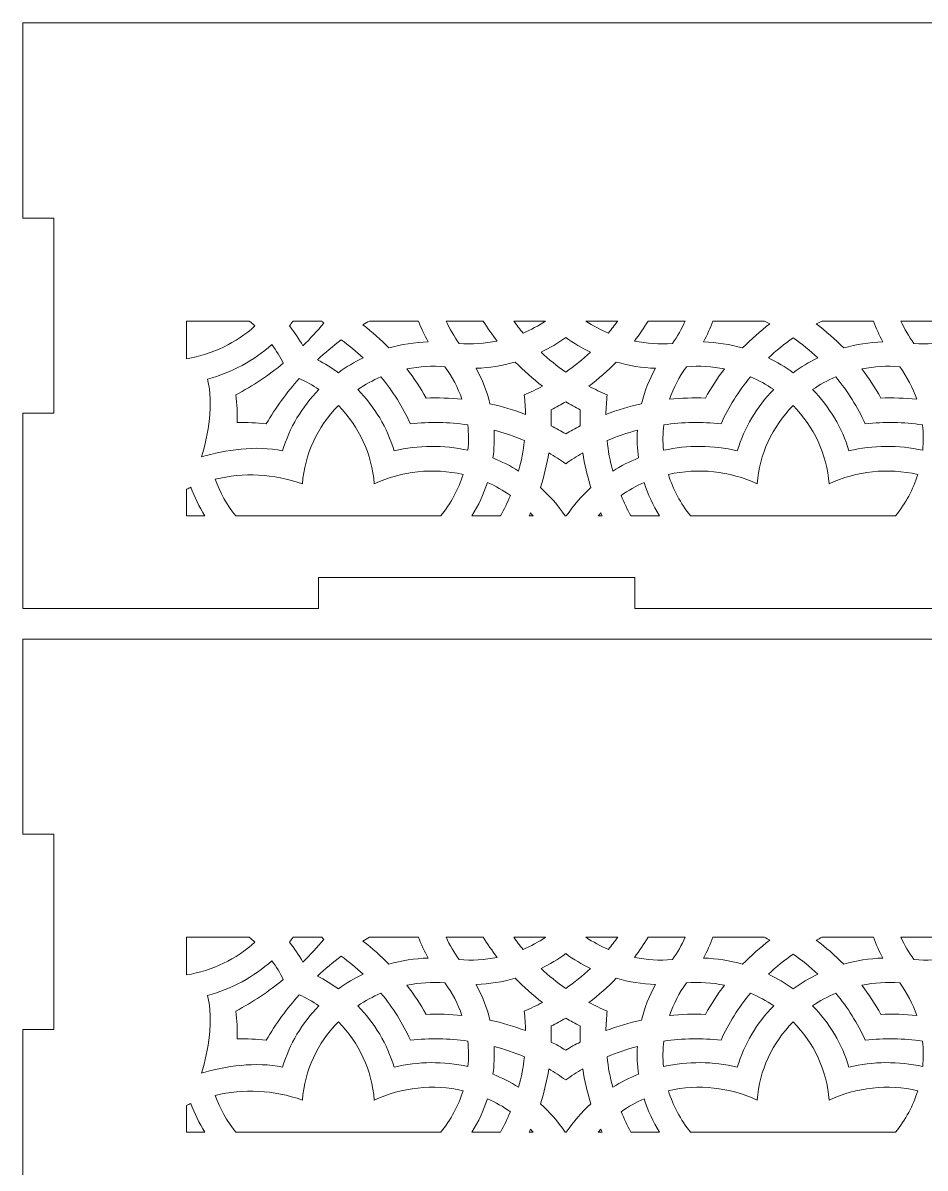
# Model space of a CAD drawing. Header units: millimetres. Extents: x -472 to -162, y -165 to 165.
# Drawn here: x -311.9 to -224, y -6.5 to 105 of the extents above; entities that cross this region are included whole.
import ezdxf

# ---------------------------------------------------------------- set-up
doc = ezdxf.new("R2010")
doc.units = ezdxf.units.MM
doc.header["$MEASUREMENT"] = 0
doc.layers.add('Camada 1', color=7, linetype='Continuous')

msp = doc.modelspace()

# ---------------------------------------------------------------- linework, layer by layer
at = {"layer": 'Camada 1', "color": 250, "lineweight": 20}
for points, knots in [([(-311.8542, 48), (-311.8542, 48), (-283.0542, 48), (-283.0542, 48), (-283.0542, 48), (-283.0542, 48), (-283.0542, 51), (-283.0542, 51), (-283.0542, 51), (-283.0542, 51), (-252.2542, 51), (-252.2542, 51), (-252.2542, 51), (-252.2542, 51), (-252.2542, 48), (-252.2542, 48), (-252.2542, 48), (-252.2542, 48), (-221.4542, 48), (-221.4542, 48), (-221.4542, 48), (-221.4542, 48), (-221.4542, 51), (-221.4542, 51), (-221.4542, 51), (-221.4542, 51), (-216.1685, 51), (-216.1685, 51), (-216.1685, 51), (-216.1685, 51), (-190.6542, 51), (-190.6542, 51), (-190.6542, 51), (-190.6542, 51), (-190.6542, 48), (-190.6542, 48), (-190.6542, 48), (-190.6542, 48), (-164.8542, 48), (-164.8542, 48), (-164.8542, 48), (-164.8542, 48), (-164.8542, 67), (-164.8542, 67), (-164.8542, 67), (-164.8542, 67), (-161.8542, 67), (-161.8542, 67), (-161.8542, 67), (-161.8542, 67), (-161.8542, 86), (-161.8542, 86), (-161.8542, 86), (-161.8542, 86), (-164.8542, 86), (-164.8542, 86), (-164.8542, 86), (-164.8542, 86), (-164.8542, 105), (-164.8542, 105), (-164.8542, 105), (-164.8542, 105), (-311.8542, 105), (-311.8542, 105), (-311.8542, 105), (-311.8542, 105), (-311.8542, 86), (-311.8542, 86), (-311.8542, 86), (-311.8542, 86), (-308.8542, 86), (-308.8542, 86), (-308.8542, 86), (-308.8542, 86), (-308.8542, 67), (-308.8542, 67), (-308.8542, 67), (-308.8542, 67), (-311.8542, 67), (-311.8542, 67), (-311.8542, 67), (-311.8542, 67), (-311.8542, 48), (-311.8542, 48)], [0, 0, 0, 0, 0.04545455, 0.04545455, 0.04545455, 0.04545455, 0.09090909, 0.09090909, 0.09090909, 0.09090909, 0.13636364, 0.13636364, 0.13636364, 0.13636364, 0.18181818, 0.18181818, 0.18181818, 0.18181818, 0.22727273, 0.22727273, 0.22727273, 0.22727273, 0.27272727, 0.27272727, 0.27272727, 0.27272727, 0.31818182, 0.31818182, 0.31818182, 0.31818182, 0.36363636, 0.36363636, 0.36363636, 0.36363636, 0.40909091, 0.40909091, 0.40909091, 0.40909091, 0.45454545, 0.45454545, 0.45454545, 0.45454545, 0.5, 0.5, 0.5, 0.5, 0.54545455, 0.54545455, 0.54545455, 0.54545455, 0.59090909, 0.59090909, 0.59090909, 0.59090909, 0.63636364, 0.63636364, 0.63636364, 0.63636364, 0.68181818, 0.68181818, 0.68181818, 0.68181818, 0.72727273, 0.72727273, 0.72727273, 0.72727273, 0.77272727, 0.77272727, 0.77272727, 0.77272727, 0.81818182, 0.81818182, 0.81818182, 0.81818182, 0.86363636, 0.86363636, 0.86363636, 0.86363636, 0.90909091, 0.90909091, 0.90909091, 0.90909091, 1, 1, 1, 1]), ([(-295.9126, 72.3072), (-293.3885, 72.7233), (-291.0804, 73.8473), (-289.2599, 75.4987), (-289.2599, 75.4987), (-289.4401, 75.6622), (-289.6253, 75.8204), (-289.8148, 75.9734), (-289.8148, 75.9734), (-289.8148, 75.9734), (-295.9126, 75.9734), (-295.9126, 75.9734), (-295.9126, 75.9734), (-295.9126, 75.9734), (-295.9126, 72.3072), (-295.9126, 72.3072)], [0, 0, 0, 0, 0.2, 0.2, 0.2, 0.2, 0.4, 0.4, 0.4, 0.4, 0.6, 0.6, 0.6, 0.6, 1, 1, 1, 1]), ([(-285.537, 75.9734), (-285.6551, 75.8131), (-285.7767, 75.6549), (-285.902, 75.4987), (-285.902, 75.4987), (-285.4082, 74.8831), (-284.97, 74.2347), (-284.589, 73.5592), (-284.589, 73.5592), (-283.8741, 74.258), (-283.198, 74.9936), (-282.5642, 75.7626), (-282.5642, 75.7626), (-282.6194, 75.8332), (-282.6753, 75.9035), (-282.7316, 75.9734), (-282.7316, 75.9734), (-282.7316, 75.9734), (-285.537, 75.9734), (-285.537, 75.9734)], [0, 0, 0, 0, 0.16666667, 0.16666667, 0.16666667, 0.16666667, 0.33333333, 0.33333333, 0.33333333, 0.33333333, 0.5, 0.5, 0.5, 0.5, 0.66666667, 0.66666667, 0.66666667, 0.66666667, 1, 1, 1, 1]), ([(-278.1052, 75.9734), (-278.3183, 75.8485), (-278.5297, 75.721), (-278.7389, 75.5909), (-278.7389, 75.5909), (-277.8441, 74.9035), (-277.0026, 74.1522), (-276.2167, 73.3475), (-276.2167, 73.3475), (-274.9825, 73.6994), (-273.704, 73.9077), (-272.4052, 73.9528), (-272.4052, 73.9528), (-272.763, 74.6037), (-273.0699, 75.2786), (-273.3224, 75.9734), (-273.3224, 75.9734), (-273.3224, 75.9734), (-278.1052, 75.9734), (-278.1052, 75.9734)], [0, 0, 0, 0, 0.16666667, 0.16666667, 0.16666667, 0.16666667, 0.33333333, 0.33333333, 0.33333333, 0.33333333, 0.5, 0.5, 0.5, 0.5, 0.66666667, 0.66666667, 0.66666667, 0.66666667, 1, 1, 1, 1]), ([(-270.6369, 75.9734), (-270.2953, 75.2105), (-269.8745, 74.4815), (-269.3799, 73.798), (-269.3799, 73.798), (-268.131, 73.6994), (-266.8848, 73.7753), (-265.6802, 74.0204), (-265.6802, 74.0204), (-266.1617, 74.6479), (-266.6087, 75.3002), (-267.0203, 75.9734), (-267.0203, 75.9734), (-267.0203, 75.9734), (-270.6369, 75.9734), (-270.6369, 75.9734)], [0, 0, 0, 0, 0.2, 0.2, 0.2, 0.2, 0.4, 0.4, 0.4, 0.4, 0.6, 0.6, 0.6, 0.6, 1, 1, 1, 1]), ([(-264.056, 75.9734), (-263.7691, 75.572), (-263.4668, 75.1797), (-263.1499, 74.7975), (-263.1499, 74.7975), (-262.3864, 75.1162), (-261.6534, 75.5111), (-260.9599, 75.9734), (-260.9599, 75.9734), (-260.9599, 75.9734), (-264.056, 75.9734), (-264.056, 75.9734)], [0, 0, 0, 0, 0.25, 0.25, 0.25, 0.25, 0.5, 0.5, 0.5, 0.5, 1, 1, 1, 1]), ([(-257.0331, 75.9734), (-256.3395, 75.5111), (-255.6065, 75.1162), (-254.8431, 74.7975), (-254.8431, 74.7975), (-254.5262, 75.1797), (-254.2239, 75.572), (-253.9369, 75.9734), (-253.9369, 75.9734), (-253.9369, 75.9734), (-257.0331, 75.9734), (-257.0331, 75.9734)], [0, 0, 0, 0, 0.25, 0.25, 0.25, 0.25, 0.5, 0.5, 0.5, 0.5, 1, 1, 1, 1]), ([(-250.9727, 75.9734), (-251.3843, 75.3002), (-251.8313, 74.6479), (-252.3129, 74.0204), (-252.3129, 74.0204), (-251.1081, 73.7753), (-249.8621, 73.6994), (-248.6131, 73.798), (-248.6131, 73.798), (-248.1185, 74.4815), (-247.6975, 75.2105), (-247.3561, 75.9734), (-247.3561, 75.9734), (-247.3561, 75.9734), (-250.9727, 75.9734), (-250.9727, 75.9734)], [0, 0, 0, 0, 0.2, 0.2, 0.2, 0.2, 0.4, 0.4, 0.4, 0.4, 0.6, 0.6, 0.6, 0.6, 1, 1, 1, 1]), ([(-244.6707, 75.9734), (-244.9233, 75.2786), (-245.23, 74.6037), (-245.5879, 73.9528), (-245.5879, 73.9528), (-244.2891, 73.9077), (-243.0105, 73.6994), (-241.7763, 73.3475), (-241.7763, 73.3475), (-240.9486, 74.195), (-240.0591, 74.9834), (-239.1106, 75.6987), (-239.1106, 75.6987), (-239.2892, 75.7927), (-239.4691, 75.8843), (-239.6504, 75.9734), (-239.6504, 75.9734), (-239.6504, 75.9734), (-244.6707, 75.9734), (-244.6707, 75.9734)], [0, 0, 0, 0, 0.16666667, 0.16666667, 0.16666667, 0.16666667, 0.33333333, 0.33333333, 0.33333333, 0.33333333, 0.5, 0.5, 0.5, 0.5, 0.66666667, 0.66666667, 0.66666667, 0.66666667, 1, 1, 1, 1]), ([(-234.058, 75.9734), (-234.2393, 75.8843), (-234.4192, 75.7927), (-234.5978, 75.6987), (-234.5978, 75.6987), (-233.6493, 74.9834), (-232.7598, 74.195), (-231.9321, 73.3475), (-231.9321, 73.3475), (-230.6979, 73.6994), (-229.4193, 73.9077), (-228.1205, 73.9528), (-228.1205, 73.9528), (-228.4784, 74.6037), (-228.7852, 75.2786), (-229.0377, 75.9734), (-229.0377, 75.9734), (-229.0377, 75.9734), (-234.058, 75.9734), (-234.058, 75.9734)], [0, 0, 0, 0, 0.16666667, 0.16666667, 0.16666667, 0.16666667, 0.33333333, 0.33333333, 0.33333333, 0.33333333, 0.5, 0.5, 0.5, 0.5, 0.66666667, 0.66666667, 0.66666667, 0.66666667, 1, 1, 1, 1]), ([(-226.3523, 75.9734), (-226.0109, 75.2105), (-225.5899, 74.4815), (-225.0953, 73.798), (-225.0953, 73.798), (-223.8464, 73.6994), (-222.6003, 73.7753), (-221.3955, 74.0204), (-221.3955, 74.0204), (-221.8771, 74.6479), (-222.3241, 75.3002), (-222.7357, 75.9734), (-222.7357, 75.9734), (-222.7357, 75.9734), (-226.3523, 75.9734), (-226.3523, 75.9734)], [0, 0, 0, 0, 0.2, 0.2, 0.2, 0.2, 0.4, 0.4, 0.4, 0.4, 0.6, 0.6, 0.6, 0.6, 1, 1, 1, 1]), ([(-293.8698, 70.3034), (-291.5073, 70.9511), (-289.3718, 72.1196), (-287.6163, 73.688), (-287.6163, 73.688), (-287.1839, 73.1065), (-286.8094, 72.4941), (-286.4947, 71.8581), (-286.4947, 71.8581), (-287.9206, 70.6968), (-289.4684, 69.6663), (-291.1187, 68.7857), (-291.1187, 68.7857), (-291.0102, 67.8868), (-290.9653, 66.9859), (-290.9832, 66.0881), (-290.9832, 66.0881), (-290.044, 66.1051), (-289.1015, 66.0624), (-288.1612, 65.9586), (-288.1612, 65.9586), (-287.2401, 67.5361), (-286.1621, 69.0157), (-284.9472, 70.3788), (-284.9472, 70.3788), (-284.2819, 70.078), (-283.6413, 69.72), (-283.0329, 69.3066), (-283.0329, 69.3066), (-284.6736, 67.6285), (-285.896, 65.587), (-286.5735, 63.3287), (-286.5735, 63.3287), (-289.1614, 63.8917), (-292.1303, 63.4203), (-294.47, 62.7491), (-294.47, 62.7491), (-293.768, 64.9859), (-293.2808, 67.8296), (-293.8698, 70.3034)], [0, 0, 0, 0, 0.09090909, 0.09090909, 0.09090909, 0.09090909, 0.18181818, 0.18181818, 0.18181818, 0.18181818, 0.27272727, 0.27272727, 0.27272727, 0.27272727, 0.36363636, 0.36363636, 0.36363636, 0.36363636, 0.45454545, 0.45454545, 0.45454545, 0.45454545, 0.54545455, 0.54545455, 0.54545455, 0.54545455, 0.63636364, 0.63636364, 0.63636364, 0.63636364, 0.72727273, 0.72727273, 0.72727273, 0.72727273, 0.81818182, 0.81818182, 0.81818182, 0.81818182, 1, 1, 1, 1]), ([(-283.1678, 72.2005), (-282.4367, 72.8839), (-281.6672, 73.5302), (-280.8627, 74.1361), (-280.8627, 74.1361), (-280.1158, 73.6018), (-279.4043, 73.0169), (-278.7352, 72.3872), (-278.7352, 72.3872), (-279.5776, 71.9816), (-280.3819, 71.5002), (-281.1388, 70.9454), (-281.1388, 70.9454), (-281.7828, 71.4174), (-282.4611, 71.8363), (-283.1678, 72.2005)], [0, 0, 0, 0, 0.2, 0.2, 0.2, 0.2, 0.4, 0.4, 0.4, 0.4, 0.6, 0.6, 0.6, 0.6, 1, 1, 1, 1]), ([(-258.9965, 74.3808), (-258.2396, 73.8261), (-257.4354, 73.3446), (-256.5928, 72.939), (-256.5928, 72.939), (-257.3442, 72.2352), (-258.148, 71.5846), (-258.9965, 70.9934), (-258.9965, 70.9934), (-259.8448, 71.5846), (-260.649, 72.2352), (-261.4002, 72.939), (-261.4002, 72.939), (-260.5577, 73.3446), (-259.7536, 73.8261), (-258.9965, 74.3808)], [0, 0, 0, 0, 0.2, 0.2, 0.2, 0.2, 0.4, 0.4, 0.4, 0.4, 0.6, 0.6, 0.6, 0.6, 1, 1, 1, 1]), ([(-236.8542, 74.3301), (-236.0058, 73.7445), (-235.2018, 73.094), (-234.4505, 72.3872), (-234.4505, 72.3872), (-235.2929, 71.9816), (-236.0973, 71.5002), (-236.8542, 70.9454), (-236.8542, 70.9454), (-237.6111, 71.5002), (-238.4155, 71.9816), (-239.2579, 72.3872), (-239.2579, 72.3872), (-238.5066, 73.094), (-237.7026, 73.7445), (-236.8542, 74.3301)], [0, 0, 0, 0, 0.2, 0.2, 0.2, 0.2, 0.4, 0.4, 0.4, 0.4, 0.6, 0.6, 0.6, 0.6, 1, 1, 1, 1]), ([(-270.7526, 71.5283), (-270.0455, 70.5512), (-269.4888, 69.484), (-269.1, 68.3521), (-269.1, 68.3521), (-270.2577, 68.4731), (-271.43, 68.5127), (-272.5995, 68.4705), (-272.5995, 68.4705), (-273.1444, 69.4586), (-273.7629, 70.4049), (-274.4552, 71.3059), (-274.4552, 71.3059), (-273.2474, 71.5482), (-272.0015, 71.6268), (-270.7526, 71.5283)], [0, 0, 0, 0, 0.2, 0.2, 0.2, 0.2, 0.4, 0.4, 0.4, 0.4, 0.6, 0.6, 0.6, 0.6, 1, 1, 1, 1]), ([(-263.9158, 71.9803), (-263.0911, 71.1313), (-262.1985, 70.3429), (-261.2514, 69.6263), (-261.2514, 69.6263), (-261.8332, 69.3179), (-262.4312, 69.0391), (-263.041, 68.7857), (-263.041, 68.7857), (-262.9673, 68.1523), (-262.9201, 67.5186), (-262.9083, 66.8851), (-262.9083, 66.8851), (-264.0365, 67.3131), (-265.1941, 67.6567), (-266.3724, 67.9128), (-266.3724, 67.9128), (-266.6727, 69.118), (-267.1295, 70.2809), (-267.7301, 71.3735), (-267.7301, 71.3735), (-266.4313, 71.4185), (-265.147, 71.6268), (-263.9158, 71.9803)], [0, 0, 0, 0, 0.14285714, 0.14285714, 0.14285714, 0.14285714, 0.28571429, 0.28571429, 0.28571429, 0.28571429, 0.42857143, 0.42857143, 0.42857143, 0.42857143, 0.57142857, 0.57142857, 0.57142857, 0.57142857, 0.71428571, 0.71428571, 0.71428571, 0.71428571, 1, 1, 1, 1]), ([(-254.0773, 71.9803), (-252.846, 71.6268), (-251.5618, 71.4185), (-250.2628, 71.3735), (-250.2628, 71.3735), (-250.8637, 70.2809), (-251.3202, 69.118), (-251.6206, 67.9128), (-251.6206, 67.9128), (-252.7987, 67.6567), (-253.9566, 67.3131), (-255.0848, 66.8851), (-255.0848, 66.8851), (-255.0728, 67.5186), (-255.0259, 68.1523), (-254.9522, 68.7857), (-254.9522, 68.7857), (-255.5618, 69.0391), (-256.1598, 69.3179), (-256.7417, 69.6263), (-256.7417, 69.6263), (-255.7946, 70.3429), (-254.902, 71.1313), (-254.0773, 71.9803)], [0, 0, 0, 0, 0.14285714, 0.14285714, 0.14285714, 0.14285714, 0.28571429, 0.28571429, 0.28571429, 0.28571429, 0.42857143, 0.42857143, 0.42857143, 0.42857143, 0.57142857, 0.57142857, 0.57142857, 0.57142857, 0.71428571, 0.71428571, 0.71428571, 0.71428571, 1, 1, 1, 1]), ([(-247.2406, 71.5283), (-245.9915, 71.6268), (-244.7455, 71.5482), (-243.5378, 71.3059), (-243.5378, 71.3059), (-244.2301, 70.4049), (-244.8487, 69.4586), (-245.3936, 68.4705), (-245.3936, 68.4705), (-246.563, 68.5127), (-247.7354, 68.4731), (-248.893, 68.3521), (-248.893, 68.3521), (-248.5042, 69.484), (-247.9474, 70.5512), (-247.2406, 71.5283)], [0, 0, 0, 0, 0.2, 0.2, 0.2, 0.2, 0.4, 0.4, 0.4, 0.4, 0.6, 0.6, 0.6, 0.6, 1, 1, 1, 1]), ([(-230.1706, 71.3059), (-228.9629, 71.5482), (-227.7169, 71.6268), (-226.4678, 71.5283), (-226.4678, 71.5283), (-225.761, 70.5512), (-225.2042, 69.484), (-224.8155, 68.3521), (-224.8155, 68.3521), (-225.973, 68.4731), (-227.1454, 68.5127), (-228.3148, 68.4705), (-228.3148, 68.4705), (-228.8597, 69.4586), (-229.4783, 70.4049), (-230.1706, 71.3059)], [0, 0, 0, 0, 0.2, 0.2, 0.2, 0.2, 0.4, 0.4, 0.4, 0.4, 0.6, 0.6, 0.6, 0.6, 1, 1, 1, 1]), ([(-268.5405, 65.8656), (-268.4461, 65.0322), (-268.4403, 64.2044), (-268.5196, 63.3878), (-268.5196, 63.3878), (-270.8852, 63.9115), (-273.3477, 63.8917), (-275.7043, 63.3287), (-275.7043, 63.3287), (-276.3816, 65.587), (-277.604, 67.6285), (-279.2449, 69.3066), (-279.2449, 69.3066), (-278.532, 69.791), (-277.775, 70.1993), (-276.9855, 70.5288), (-276.9855, 70.5288), (-275.8221, 69.1321), (-274.8588, 67.5946), (-274.1165, 65.9586), (-274.1165, 65.9586), (-272.2518, 66.1642), (-270.3784, 66.1304), (-268.5405, 65.8656)], [0, 0, 0, 0, 0.14285714, 0.14285714, 0.14285714, 0.14285714, 0.28571429, 0.28571429, 0.28571429, 0.28571429, 0.42857143, 0.42857143, 0.42857143, 0.42857143, 0.57142857, 0.57142857, 0.57142857, 0.57142857, 0.71428571, 0.71428571, 0.71428571, 0.71428571, 1, 1, 1, 1]), ([(-249.4526, 65.8656), (-247.6147, 66.1304), (-245.7412, 66.1642), (-243.8765, 65.9586), (-243.8765, 65.9586), (-243.1343, 67.5946), (-242.171, 69.1321), (-241.0075, 70.5288), (-241.0075, 70.5288), (-240.2181, 70.1993), (-239.4611, 69.791), (-238.7482, 69.3066), (-238.7482, 69.3066), (-240.3889, 67.6285), (-241.6114, 65.587), (-242.2888, 63.3287), (-242.2888, 63.3287), (-244.6453, 63.8917), (-247.1079, 63.9115), (-249.4734, 63.3878), (-249.4734, 63.3878), (-249.5528, 64.2044), (-249.5469, 65.0322), (-249.4526, 65.8656)], [0, 0, 0, 0, 0.14285714, 0.14285714, 0.14285714, 0.14285714, 0.28571429, 0.28571429, 0.28571429, 0.28571429, 0.42857143, 0.42857143, 0.42857143, 0.42857143, 0.57142857, 0.57142857, 0.57142857, 0.57142857, 0.71428571, 0.71428571, 0.71428571, 0.71428571, 1, 1, 1, 1]), ([(-229.8319, 65.9586), (-227.9672, 66.1642), (-226.0937, 66.1304), (-224.2558, 65.8656), (-224.2558, 65.8656), (-224.1615, 65.0322), (-224.1557, 64.2044), (-224.235, 63.3878), (-224.235, 63.3878), (-226.6005, 63.9115), (-229.0631, 63.8917), (-231.4196, 63.3287), (-231.4196, 63.3287), (-232.097, 65.587), (-233.3195, 67.6285), (-234.9602, 69.3066), (-234.9602, 69.3066), (-234.2473, 69.791), (-233.4903, 70.1993), (-232.7009, 70.5288), (-232.7009, 70.5288), (-231.5374, 69.1321), (-230.5741, 67.5946), (-229.8319, 65.9586)], [0, 0, 0, 0, 0.14285714, 0.14285714, 0.14285714, 0.14285714, 0.28571429, 0.28571429, 0.28571429, 0.28571429, 0.42857143, 0.42857143, 0.42857143, 0.42857143, 0.57142857, 0.57142857, 0.57142857, 0.57142857, 0.71428571, 0.71428571, 0.71428571, 0.71428571, 1, 1, 1, 1]), ([(-258.9965, 68.1127), (-258.5342, 67.8396), (-258.06, 67.5807), (-257.5767, 67.3356), (-257.5767, 67.3356), (-257.5974, 66.8147), (-257.6002, 66.2937), (-257.5841, 65.7728), (-257.5841, 65.7728), (-258.0658, 65.5249), (-258.537, 65.2631), (-258.9965, 64.9844), (-258.9965, 64.9844), (-259.456, 65.2631), (-259.9273, 65.5249), (-260.409, 65.7728), (-260.409, 65.7728), (-260.3927, 66.2937), (-260.3957, 66.8147), (-260.4163, 67.3356), (-260.4163, 67.3356), (-259.9333, 67.5807), (-259.4589, 67.8396), (-258.9965, 68.1127)], [0, 0, 0, 0, 0.14285714, 0.14285714, 0.14285714, 0.14285714, 0.28571429, 0.28571429, 0.28571429, 0.28571429, 0.42857143, 0.42857143, 0.42857143, 0.42857143, 0.57142857, 0.57142857, 0.57142857, 0.57142857, 0.71428571, 0.71428571, 0.71428571, 0.71428571, 1, 1, 1, 1]), ([(-271.1608, 57), (-270.1821, 58.2064), (-269.4485, 59.5754), (-268.9969, 61.0337), (-268.9969, 61.0337), (-271.9043, 61.6982), (-274.959, 61.3745), (-277.6423, 60.1185), (-277.6423, 60.1185), (-277.8485, 63.0189), (-279.1151, 65.6969), (-281.1388, 67.7355), (-281.1388, 67.7355), (-283.1623, 65.6969), (-284.4292, 63.0189), (-284.6353, 60.1185), (-284.6353, 60.1185), (-287.4378, 61.1216), (-290.3919, 61.232), (-293.1279, 60.5738), (-293.1279, 60.5738), (-292.6712, 59.2874), (-291.9921, 58.0788), (-291.1169, 57), (-291.1169, 57), (-291.1169, 57), (-271.1608, 57), (-271.1608, 57)], [0, 0, 0, 0, 0.125, 0.125, 0.125, 0.125, 0.25, 0.25, 0.25, 0.25, 0.375, 0.375, 0.375, 0.375, 0.5, 0.5, 0.5, 0.5, 0.625, 0.625, 0.625, 0.625, 0.75, 0.75, 0.75, 0.75, 1, 1, 1, 1]), ([(-226.8763, 57), (-225.8975, 58.2064), (-225.1639, 59.5754), (-224.7123, 61.0337), (-224.7123, 61.0337), (-227.6197, 61.6982), (-230.6743, 61.3745), (-233.3577, 60.1185), (-233.3577, 60.1185), (-233.5639, 63.0189), (-234.8307, 65.6969), (-236.8542, 67.7355), (-236.8542, 67.7355), (-238.8777, 65.6969), (-240.1445, 63.0189), (-240.3507, 60.1185), (-240.3507, 60.1185), (-243.0342, 61.3745), (-246.0887, 61.6982), (-248.9961, 61.0337), (-248.9961, 61.0337), (-248.5445, 59.5754), (-247.8109, 58.2064), (-246.8321, 57), (-246.8321, 57), (-246.8321, 57), (-226.8763, 57), (-226.8763, 57)], [0, 0, 0, 0, 0.125, 0.125, 0.125, 0.125, 0.25, 0.25, 0.25, 0.25, 0.375, 0.375, 0.375, 0.375, 0.5, 0.5, 0.5, 0.5, 0.625, 0.625, 0.625, 0.625, 0.75, 0.75, 0.75, 0.75, 1, 1, 1, 1]), ([(-263.0203, 64.331), (-263.1291, 63.3343), (-263.3178, 62.3431), (-263.5798, 61.3688), (-263.5798, 61.3688), (-264.3692, 61.8643), (-265.206, 62.2897), (-266.0867, 62.6387), (-266.0867, 62.6387), (-265.9629, 63.5285), (-265.9275, 64.4352), (-265.9806, 65.3447), (-265.9806, 65.3447), (-264.9702, 65.0801), (-263.9834, 64.7393), (-263.0203, 64.331)], [0, 0, 0, 0, 0.2, 0.2, 0.2, 0.2, 0.4, 0.4, 0.4, 0.4, 0.6, 0.6, 0.6, 0.6, 1, 1, 1, 1]), ([(-254.9727, 64.331), (-254.0095, 64.7393), (-253.0229, 65.0801), (-252.0124, 65.3447), (-252.0124, 65.3447), (-252.0656, 64.4352), (-252.0301, 63.5285), (-251.9064, 62.6387), (-251.9064, 62.6387), (-252.7871, 62.2897), (-253.6238, 61.8643), (-254.413, 61.3688), (-254.413, 61.3688), (-254.6752, 62.3431), (-254.8638, 63.3343), (-254.9727, 64.331)], [0, 0, 0, 0, 0.2, 0.2, 0.2, 0.2, 0.4, 0.4, 0.4, 0.4, 0.6, 0.6, 0.6, 0.6, 1, 1, 1, 1]), ([(-258.9378, 57), (-258.2576, 58.0183), (-257.4503, 58.9454), (-256.5399, 59.7609), (-256.5399, 59.7609), (-256.8991, 60.8732), (-257.1673, 62.0053), (-257.3411, 63.1484), (-257.3411, 63.1484), (-257.9096, 62.819), (-258.4635, 62.4642), (-258.9965, 62.084), (-258.9965, 62.084), (-259.5296, 62.4642), (-260.0834, 62.819), (-260.6519, 63.1484), (-260.6519, 63.1484), (-260.8257, 62.0053), (-261.0938, 60.8732), (-261.4518, 59.7637), (-261.4518, 59.7637), (-260.5428, 58.9455), (-259.7352, 58.0183), (-259.0553, 57), (-259.0553, 57), (-259.0553, 57), (-258.9378, 57), (-258.9378, 57)], [0, 0, 0, 0, 0.125, 0.125, 0.125, 0.125, 0.25, 0.25, 0.25, 0.25, 0.375, 0.375, 0.375, 0.375, 0.5, 0.5, 0.5, 0.5, 0.625, 0.625, 0.625, 0.625, 0.75, 0.75, 0.75, 0.75, 1, 1, 1, 1]), ([(-265.3405, 57), (-264.9864, 57.6457), (-264.6689, 58.3098), (-264.39, 58.9895), (-264.39, 58.9895), (-265.0852, 59.4823), (-265.8334, 59.9046), (-266.6258, 60.2509), (-266.6258, 60.2509), (-266.9881, 59.1157), (-267.4944, 58.0234), (-268.1342, 57), (-268.1342, 57), (-268.1342, 57), (-265.3405, 57), (-265.3405, 57)], [0, 0, 0, 0, 0.2, 0.2, 0.2, 0.2, 0.4, 0.4, 0.4, 0.4, 0.6, 0.6, 0.6, 0.6, 1, 1, 1, 1]), ([(-249.8588, 57), (-250.4986, 58.0234), (-251.005, 59.1157), (-251.3674, 60.2509), (-251.3674, 60.2509), (-252.1597, 59.9046), (-252.9078, 59.4823), (-253.6031, 58.9895), (-253.6031, 58.9895), (-253.3242, 58.3098), (-253.0066, 57.6457), (-252.6525, 57), (-252.6525, 57), (-252.6525, 57), (-249.8588, 57), (-249.8588, 57)], [0, 0, 0, 0, 0.2, 0.2, 0.2, 0.2, 0.4, 0.4, 0.4, 0.4, 0.6, 0.6, 0.6, 0.6, 1, 1, 1, 1]), ([(-294.1434, 57), (-294.6958, 57.8836), (-295.1488, 58.8187), (-295.4955, 59.7883), (-295.4955, 59.7883), (-295.6355, 59.7283), (-295.7746, 59.6661), (-295.9126, 59.6018), (-295.9126, 59.6018), (-295.9126, 59.6018), (-295.9126, 57), (-295.9126, 57), (-295.9126, 57), (-295.9126, 57), (-294.1434, 57), (-294.1434, 57)], [0, 0, 0, 0, 0.2, 0.2, 0.2, 0.2, 0.4, 0.4, 0.4, 0.4, 0.6, 0.6, 0.6, 0.6, 1, 1, 1, 1]), ([(-262.1601, 57), (-262.245, 57.0956), (-262.3314, 57.19), (-262.4193, 57.283), (-262.4193, 57.283), (-262.4627, 57.1883), (-262.5067, 57.094), (-262.5516, 57), (-262.5516, 57), (-262.5516, 57), (-262.1601, 57), (-262.1601, 57)], [0, 0, 0, 0, 0.25, 0.25, 0.25, 0.25, 0.5, 0.5, 0.5, 0.5, 1, 1, 1, 1]), ([(-255.4414, 57), (-255.4863, 57.094), (-255.5303, 57.1883), (-255.5737, 57.283), (-255.5737, 57.283), (-255.6616, 57.19), (-255.748, 57.0956), (-255.8329, 57), (-255.8329, 57), (-255.8329, 57), (-255.4414, 57), (-255.4414, 57)], [0, 0, 0, 0, 0.25, 0.25, 0.25, 0.25, 0.5, 0.5, 0.5, 0.5, 1, 1, 1, 1]), ([(-311.8542, -12), (-311.8542, -12), (-283.0542, -12), (-283.0542, -12), (-283.0542, -12), (-283.0542, -12), (-283.0542, -9), (-283.0542, -9), (-283.0542, -9), (-283.0542, -9), (-252.2542, -9), (-252.2542, -9), (-252.2542, -9), (-252.2542, -9), (-252.2542, -12), (-252.2542, -12), (-252.2542, -12), (-252.2542, -12), (-221.4542, -12), (-221.4542, -12), (-221.4542, -12), (-221.4542, -12), (-221.4542, -9), (-221.4542, -9), (-221.4542, -9), (-221.4542, -9), (-216.1685, -9), (-216.1685, -9), (-216.1685, -9), (-216.1685, -9), (-190.6542, -9), (-190.6542, -9), (-190.6542, -9), (-190.6542, -9), (-190.6542, -12), (-190.6542, -12), (-190.6542, -12), (-190.6542, -12), (-164.8542, -12), (-164.8542, -12), (-164.8542, -12), (-164.8542, -12), (-164.8542, 7), (-164.8542, 7), (-164.8542, 7), (-164.8542, 7), (-161.8542, 7), (-161.8542, 7), (-161.8542, 7), (-161.8542, 7), (-161.8542, 26), (-161.8542, 26), (-161.8542, 26), (-161.8542, 26), (-164.8542, 26), (-164.8542, 26), (-164.8542, 26), (-164.8542, 26), (-164.8542, 45), (-164.8542, 45), (-164.8542, 45), (-164.8542, 45), (-311.8542, 45), (-311.8542, 45), (-311.8542, 45), (-311.8542, 45), (-311.8542, 26), (-311.8542, 26), (-311.8542, 26), (-311.8542, 26), (-308.8542, 26), (-308.8542, 26), (-308.8542, 26), (-308.8542, 26), (-308.8542, 7), (-308.8542, 7), (-308.8542, 7), (-308.8542, 7), (-311.8542, 7), (-311.8542, 7), (-311.8542, 7), (-311.8542, 7), (-311.8542, -12), (-311.8542, -12)], [0, 0, 0, 0, 0.04545455, 0.04545455, 0.04545455, 0.04545455, 0.09090909, 0.09090909, 0.09090909, 0.09090909, 0.13636364, 0.13636364, 0.13636364, 0.13636364, 0.18181818, 0.18181818, 0.18181818, 0.18181818, 0.22727273, 0.22727273, 0.22727273, 0.22727273, 0.27272727, 0.27272727, 0.27272727, 0.27272727, 0.31818182, 0.31818182, 0.31818182, 0.31818182, 0.36363636, 0.36363636, 0.36363636, 0.36363636, 0.40909091, 0.40909091, 0.40909091, 0.40909091, 0.45454545, 0.45454545, 0.45454545, 0.45454545, 0.5, 0.5, 0.5, 0.5, 0.54545455, 0.54545455, 0.54545455, 0.54545455, 0.59090909, 0.59090909, 0.59090909, 0.59090909, 0.63636364, 0.63636364, 0.63636364, 0.63636364, 0.68181818, 0.68181818, 0.68181818, 0.68181818, 0.72727273, 0.72727273, 0.72727273, 0.72727273, 0.77272727, 0.77272727, 0.77272727, 0.77272727, 0.81818182, 0.81818182, 0.81818182, 0.81818182, 0.86363636, 0.86363636, 0.86363636, 0.86363636, 0.90909091, 0.90909091, 0.90909091, 0.90909091, 1, 1, 1, 1]), ([(-295.9126, 12.3072), (-293.3885, 12.7233), (-291.0804, 13.8473), (-289.2599, 15.4987), (-289.2599, 15.4987), (-289.4401, 15.6622), (-289.6253, 15.8204), (-289.8148, 15.9734), (-289.8148, 15.9734), (-289.8148, 15.9734), (-295.9126, 15.9734), (-295.9126, 15.9734), (-295.9126, 15.9734), (-295.9126, 15.9734), (-295.9126, 12.3072), (-295.9126, 12.3072)], [0, 0, 0, 0, 0.2, 0.2, 0.2, 0.2, 0.4, 0.4, 0.4, 0.4, 0.6, 0.6, 0.6, 0.6, 1, 1, 1, 1]), ([(-285.537, 15.9734), (-285.6551, 15.8131), (-285.7767, 15.6549), (-285.902, 15.4987), (-285.902, 15.4987), (-285.4082, 14.8831), (-284.97, 14.2347), (-284.589, 13.5592), (-284.589, 13.5592), (-283.8741, 14.258), (-283.198, 14.9936), (-282.5642, 15.7626), (-282.5642, 15.7626), (-282.6194, 15.8332), (-282.6753, 15.9035), (-282.7316, 15.9734), (-282.7316, 15.9734), (-282.7316, 15.9734), (-285.537, 15.9734), (-285.537, 15.9734)], [0, 0, 0, 0, 0.16666667, 0.16666667, 0.16666667, 0.16666667, 0.33333333, 0.33333333, 0.33333333, 0.33333333, 0.5, 0.5, 0.5, 0.5, 0.66666667, 0.66666667, 0.66666667, 0.66666667, 1, 1, 1, 1]), ([(-278.1052, 15.9734), (-278.3183, 15.8485), (-278.5297, 15.721), (-278.7389, 15.5909), (-278.7389, 15.5909), (-277.8441, 14.9035), (-277.0026, 14.1522), (-276.2167, 13.3475), (-276.2167, 13.3475), (-274.9825, 13.6994), (-273.704, 13.9077), (-272.4052, 13.9528), (-272.4052, 13.9528), (-272.763, 14.6037), (-273.0699, 15.2786), (-273.3224, 15.9734), (-273.3224, 15.9734), (-273.3224, 15.9734), (-278.1052, 15.9734), (-278.1052, 15.9734)], [0, 0, 0, 0, 0.16666667, 0.16666667, 0.16666667, 0.16666667, 0.33333333, 0.33333333, 0.33333333, 0.33333333, 0.5, 0.5, 0.5, 0.5, 0.66666667, 0.66666667, 0.66666667, 0.66666667, 1, 1, 1, 1]), ([(-270.6369, 15.9734), (-270.2953, 15.2105), (-269.8745, 14.4815), (-269.3799, 13.798), (-269.3799, 13.798), (-268.131, 13.6994), (-266.8848, 13.7753), (-265.6802, 14.0204), (-265.6802, 14.0204), (-266.1617, 14.6479), (-266.6087, 15.3002), (-267.0203, 15.9734), (-267.0203, 15.9734), (-267.0203, 15.9734), (-270.6369, 15.9734), (-270.6369, 15.9734)], [0, 0, 0, 0, 0.2, 0.2, 0.2, 0.2, 0.4, 0.4, 0.4, 0.4, 0.6, 0.6, 0.6, 0.6, 1, 1, 1, 1]), ([(-264.056, 15.9734), (-263.7691, 15.572), (-263.4668, 15.1797), (-263.1499, 14.7975), (-263.1499, 14.7975), (-262.3864, 15.1162), (-261.6534, 15.5111), (-260.9599, 15.9734), (-260.9599, 15.9734), (-260.9599, 15.9734), (-264.056, 15.9734), (-264.056, 15.9734)], [0, 0, 0, 0, 0.25, 0.25, 0.25, 0.25, 0.5, 0.5, 0.5, 0.5, 1, 1, 1, 1]), ([(-257.0331, 15.9734), (-256.3395, 15.5111), (-255.6065, 15.1162), (-254.8431, 14.7975), (-254.8431, 14.7975), (-254.5262, 15.1797), (-254.2239, 15.572), (-253.9369, 15.9734), (-253.9369, 15.9734), (-253.9369, 15.9734), (-257.0331, 15.9734), (-257.0331, 15.9734)], [0, 0, 0, 0, 0.25, 0.25, 0.25, 0.25, 0.5, 0.5, 0.5, 0.5, 1, 1, 1, 1]), ([(-250.9727, 15.9734), (-251.3843, 15.3002), (-251.8313, 14.6479), (-252.3129, 14.0204), (-252.3129, 14.0204), (-251.1081, 13.7753), (-249.8621, 13.6994), (-248.6131, 13.798), (-248.6131, 13.798), (-248.1185, 14.4815), (-247.6975, 15.2105), (-247.3561, 15.9734), (-247.3561, 15.9734), (-247.3561, 15.9734), (-250.9727, 15.9734), (-250.9727, 15.9734)], [0, 0, 0, 0, 0.2, 0.2, 0.2, 0.2, 0.4, 0.4, 0.4, 0.4, 0.6, 0.6, 0.6, 0.6, 1, 1, 1, 1]), ([(-244.6707, 15.9734), (-244.9233, 15.2786), (-245.23, 14.6037), (-245.5879, 13.9528), (-245.5879, 13.9528), (-244.2891, 13.9077), (-243.0105, 13.6994), (-241.7763, 13.3475), (-241.7763, 13.3475), (-240.9486, 14.195), (-240.0591, 14.9834), (-239.1106, 15.6987), (-239.1106, 15.6987), (-239.2892, 15.7927), (-239.4691, 15.8843), (-239.6504, 15.9734), (-239.6504, 15.9734), (-239.6504, 15.9734), (-244.6707, 15.9734), (-244.6707, 15.9734)], [0, 0, 0, 0, 0.16666667, 0.16666667, 0.16666667, 0.16666667, 0.33333333, 0.33333333, 0.33333333, 0.33333333, 0.5, 0.5, 0.5, 0.5, 0.66666667, 0.66666667, 0.66666667, 0.66666667, 1, 1, 1, 1]), ([(-234.058, 15.9734), (-234.2393, 15.8843), (-234.4192, 15.7927), (-234.5978, 15.6987), (-234.5978, 15.6987), (-233.6493, 14.9834), (-232.7598, 14.195), (-231.9321, 13.3475), (-231.9321, 13.3475), (-230.6979, 13.6994), (-229.4193, 13.9077), (-228.1205, 13.9528), (-228.1205, 13.9528), (-228.4784, 14.6037), (-228.7852, 15.2786), (-229.0377, 15.9734), (-229.0377, 15.9734), (-229.0377, 15.9734), (-234.058, 15.9734), (-234.058, 15.9734)], [0, 0, 0, 0, 0.16666667, 0.16666667, 0.16666667, 0.16666667, 0.33333333, 0.33333333, 0.33333333, 0.33333333, 0.5, 0.5, 0.5, 0.5, 0.66666667, 0.66666667, 0.66666667, 0.66666667, 1, 1, 1, 1]), ([(-226.3523, 15.9734), (-226.0109, 15.2105), (-225.5899, 14.4815), (-225.0953, 13.798), (-225.0953, 13.798), (-223.8464, 13.6994), (-222.6003, 13.7753), (-221.3955, 14.0204), (-221.3955, 14.0204), (-221.8771, 14.6479), (-222.3241, 15.3002), (-222.7357, 15.9734), (-222.7357, 15.9734), (-222.7357, 15.9734), (-226.3523, 15.9734), (-226.3523, 15.9734)], [0, 0, 0, 0, 0.2, 0.2, 0.2, 0.2, 0.4, 0.4, 0.4, 0.4, 0.6, 0.6, 0.6, 0.6, 1, 1, 1, 1]), ([(-293.8698, 10.3034), (-291.5073, 10.9511), (-289.3718, 12.1196), (-287.6163, 13.688), (-287.6163, 13.688), (-287.1839, 13.1065), (-286.8094, 12.4941), (-286.4947, 11.8581), (-286.4947, 11.8581), (-287.9206, 10.6968), (-289.4684, 9.6663), (-291.1187, 8.7857), (-291.1187, 8.7857), (-291.0102, 7.8868), (-290.9653, 6.9859), (-290.9832, 6.0881), (-290.9832, 6.0881), (-290.044, 6.1051), (-289.1015, 6.0624), (-288.1612, 5.9586), (-288.1612, 5.9586), (-287.2401, 7.5361), (-286.1621, 9.0157), (-284.9472, 10.3788), (-284.9472, 10.3788), (-284.2819, 10.078), (-283.6413, 9.72), (-283.0329, 9.3066), (-283.0329, 9.3066), (-284.6736, 7.6285), (-285.896, 5.587), (-286.5735, 3.3287), (-286.5735, 3.3287), (-289.1614, 3.8917), (-292.1303, 3.4203), (-294.47, 2.7491), (-294.47, 2.7491), (-293.768, 4.9859), (-293.2808, 7.8296), (-293.8698, 10.3034)], [0, 0, 0, 0, 0.09090909, 0.09090909, 0.09090909, 0.09090909, 0.18181818, 0.18181818, 0.18181818, 0.18181818, 0.27272727, 0.27272727, 0.27272727, 0.27272727, 0.36363636, 0.36363636, 0.36363636, 0.36363636, 0.45454545, 0.45454545, 0.45454545, 0.45454545, 0.54545455, 0.54545455, 0.54545455, 0.54545455, 0.63636364, 0.63636364, 0.63636364, 0.63636364, 0.72727273, 0.72727273, 0.72727273, 0.72727273, 0.81818182, 0.81818182, 0.81818182, 0.81818182, 1, 1, 1, 1]), ([(-283.1678, 12.2005), (-282.4367, 12.8839), (-281.6672, 13.5302), (-280.8627, 14.1361), (-280.8627, 14.1361), (-280.1158, 13.6018), (-279.4043, 13.0169), (-278.7352, 12.3872), (-278.7352, 12.3872), (-279.5776, 11.9816), (-280.3819, 11.5002), (-281.1388, 10.9454), (-281.1388, 10.9454), (-281.7828, 11.4174), (-282.4611, 11.8363), (-283.1678, 12.2005)], [0, 0, 0, 0, 0.2, 0.2, 0.2, 0.2, 0.4, 0.4, 0.4, 0.4, 0.6, 0.6, 0.6, 0.6, 1, 1, 1, 1]), ([(-258.9965, 14.3808), (-258.2396, 13.8261), (-257.4354, 13.3446), (-256.5928, 12.939), (-256.5928, 12.939), (-257.3442, 12.2352), (-258.148, 11.5846), (-258.9965, 10.9934), (-258.9965, 10.9934), (-259.8448, 11.5846), (-260.649, 12.2352), (-261.4002, 12.939), (-261.4002, 12.939), (-260.5577, 13.3446), (-259.7536, 13.8261), (-258.9965, 14.3808)], [0, 0, 0, 0, 0.2, 0.2, 0.2, 0.2, 0.4, 0.4, 0.4, 0.4, 0.6, 0.6, 0.6, 0.6, 1, 1, 1, 1]), ([(-236.8542, 14.3301), (-236.0058, 13.7445), (-235.2018, 13.094), (-234.4505, 12.3872), (-234.4505, 12.3872), (-235.2929, 11.9816), (-236.0973, 11.5002), (-236.8542, 10.9454), (-236.8542, 10.9454), (-237.6111, 11.5002), (-238.4155, 11.9816), (-239.2579, 12.3872), (-239.2579, 12.3872), (-238.5066, 13.094), (-237.7026, 13.7445), (-236.8542, 14.3301)], [0, 0, 0, 0, 0.2, 0.2, 0.2, 0.2, 0.4, 0.4, 0.4, 0.4, 0.6, 0.6, 0.6, 0.6, 1, 1, 1, 1]), ([(-270.7526, 11.5283), (-270.0455, 10.5512), (-269.4888, 9.484), (-269.1, 8.3521), (-269.1, 8.3521), (-270.2577, 8.4731), (-271.43, 8.5127), (-272.5995, 8.4705), (-272.5995, 8.4705), (-273.1444, 9.4586), (-273.7629, 10.4049), (-274.4552, 11.3059), (-274.4552, 11.3059), (-273.2474, 11.5482), (-272.0015, 11.6268), (-270.7526, 11.5283)], [0, 0, 0, 0, 0.2, 0.2, 0.2, 0.2, 0.4, 0.4, 0.4, 0.4, 0.6, 0.6, 0.6, 0.6, 1, 1, 1, 1]), ([(-263.9158, 11.9803), (-263.0911, 11.1313), (-262.1985, 10.3429), (-261.2514, 9.6263), (-261.2514, 9.6263), (-261.8332, 9.3179), (-262.4312, 9.0391), (-263.041, 8.7857), (-263.041, 8.7857), (-262.9673, 8.1523), (-262.9201, 7.5186), (-262.9083, 6.8851), (-262.9083, 6.8851), (-264.0365, 7.3131), (-265.1941, 7.6567), (-266.3724, 7.9128), (-266.3724, 7.9128), (-266.6727, 9.118), (-267.1295, 10.2809), (-267.7301, 11.3735), (-267.7301, 11.3735), (-266.4313, 11.4185), (-265.147, 11.6268), (-263.9158, 11.9803)], [0, 0, 0, 0, 0.14285714, 0.14285714, 0.14285714, 0.14285714, 0.28571429, 0.28571429, 0.28571429, 0.28571429, 0.42857143, 0.42857143, 0.42857143, 0.42857143, 0.57142857, 0.57142857, 0.57142857, 0.57142857, 0.71428571, 0.71428571, 0.71428571, 0.71428571, 1, 1, 1, 1]), ([(-254.0773, 11.9803), (-252.846, 11.6268), (-251.5618, 11.4185), (-250.2628, 11.3735), (-250.2628, 11.3735), (-250.8637, 10.2809), (-251.3202, 9.118), (-251.6206, 7.9128), (-251.6206, 7.9128), (-252.7987, 7.6567), (-253.9566, 7.3131), (-255.0848, 6.8851), (-255.0848, 6.8851), (-255.0728, 7.5186), (-255.0259, 8.1523), (-254.9522, 8.7857), (-254.9522, 8.7857), (-255.5618, 9.0391), (-256.1598, 9.3179), (-256.7417, 9.6263), (-256.7417, 9.6263), (-255.7946, 10.3429), (-254.902, 11.1313), (-254.0773, 11.9803)], [0, 0, 0, 0, 0.14285714, 0.14285714, 0.14285714, 0.14285714, 0.28571429, 0.28571429, 0.28571429, 0.28571429, 0.42857143, 0.42857143, 0.42857143, 0.42857143, 0.57142857, 0.57142857, 0.57142857, 0.57142857, 0.71428571, 0.71428571, 0.71428571, 0.71428571, 1, 1, 1, 1]), ([(-247.2406, 11.5283), (-245.9915, 11.6268), (-244.7455, 11.5482), (-243.5378, 11.3059), (-243.5378, 11.3059), (-244.2301, 10.4049), (-244.8487, 9.4586), (-245.3936, 8.4705), (-245.3936, 8.4705), (-246.563, 8.5127), (-247.7354, 8.4731), (-248.893, 8.3521), (-248.893, 8.3521), (-248.5042, 9.484), (-247.9474, 10.5512), (-247.2406, 11.5283)], [0, 0, 0, 0, 0.2, 0.2, 0.2, 0.2, 0.4, 0.4, 0.4, 0.4, 0.6, 0.6, 0.6, 0.6, 1, 1, 1, 1]), ([(-230.1706, 11.3059), (-228.9629, 11.5482), (-227.7169, 11.6268), (-226.4678, 11.5283), (-226.4678, 11.5283), (-225.761, 10.5512), (-225.2042, 9.484), (-224.8155, 8.3521), (-224.8155, 8.3521), (-225.973, 8.4731), (-227.1454, 8.5127), (-228.3148, 8.4705), (-228.3148, 8.4705), (-228.8597, 9.4586), (-229.4783, 10.4049), (-230.1706, 11.3059)], [0, 0, 0, 0, 0.2, 0.2, 0.2, 0.2, 0.4, 0.4, 0.4, 0.4, 0.6, 0.6, 0.6, 0.6, 1, 1, 1, 1]), ([(-268.5405, 5.8656), (-268.4461, 5.0322), (-268.4403, 4.2044), (-268.5196, 3.3878), (-268.5196, 3.3878), (-270.8852, 3.9115), (-273.3477, 3.8917), (-275.7043, 3.3287), (-275.7043, 3.3287), (-276.3816, 5.587), (-277.604, 7.6285), (-279.2449, 9.3066), (-279.2449, 9.3066), (-278.532, 9.791), (-277.775, 10.1993), (-276.9855, 10.5288), (-276.9855, 10.5288), (-275.8221, 9.1321), (-274.8588, 7.5946), (-274.1165, 5.9586), (-274.1165, 5.9586), (-272.2518, 6.1642), (-270.3784, 6.1304), (-268.5405, 5.8656)], [0, 0, 0, 0, 0.14285714, 0.14285714, 0.14285714, 0.14285714, 0.28571429, 0.28571429, 0.28571429, 0.28571429, 0.42857143, 0.42857143, 0.42857143, 0.42857143, 0.57142857, 0.57142857, 0.57142857, 0.57142857, 0.71428571, 0.71428571, 0.71428571, 0.71428571, 1, 1, 1, 1]), ([(-249.4526, 5.8656), (-247.6147, 6.1304), (-245.7412, 6.1642), (-243.8765, 5.9586), (-243.8765, 5.9586), (-243.1343, 7.5946), (-242.171, 9.1321), (-241.0075, 10.5288), (-241.0075, 10.5288), (-240.2181, 10.1993), (-239.4611, 9.791), (-238.7482, 9.3066), (-238.7482, 9.3066), (-240.3889, 7.6285), (-241.6114, 5.587), (-242.2888, 3.3287), (-242.2888, 3.3287), (-244.6453, 3.8917), (-247.1079, 3.9115), (-249.4734, 3.3878), (-249.4734, 3.3878), (-249.5528, 4.2044), (-249.5469, 5.0322), (-249.4526, 5.8656)], [0, 0, 0, 0, 0.14285714, 0.14285714, 0.14285714, 0.14285714, 0.28571429, 0.28571429, 0.28571429, 0.28571429, 0.42857143, 0.42857143, 0.42857143, 0.42857143, 0.57142857, 0.57142857, 0.57142857, 0.57142857, 0.71428571, 0.71428571, 0.71428571, 0.71428571, 1, 1, 1, 1]), ([(-229.8319, 5.9586), (-227.9672, 6.1642), (-226.0937, 6.1304), (-224.2558, 5.8656), (-224.2558, 5.8656), (-224.1615, 5.0322), (-224.1557, 4.2044), (-224.235, 3.3878), (-224.235, 3.3878), (-226.6005, 3.9115), (-229.0631, 3.8917), (-231.4196, 3.3287), (-231.4196, 3.3287), (-232.097, 5.587), (-233.3195, 7.6285), (-234.9602, 9.3066), (-234.9602, 9.3066), (-234.2473, 9.791), (-233.4903, 10.1993), (-232.7009, 10.5288), (-232.7009, 10.5288), (-231.5374, 9.1321), (-230.5741, 7.5946), (-229.8319, 5.9586)], [0, 0, 0, 0, 0.14285714, 0.14285714, 0.14285714, 0.14285714, 0.28571429, 0.28571429, 0.28571429, 0.28571429, 0.42857143, 0.42857143, 0.42857143, 0.42857143, 0.57142857, 0.57142857, 0.57142857, 0.57142857, 0.71428571, 0.71428571, 0.71428571, 0.71428571, 1, 1, 1, 1]), ([(-258.9965, 8.1127), (-258.5342, 7.8396), (-258.06, 7.5807), (-257.5767, 7.3356), (-257.5767, 7.3356), (-257.5974, 6.8147), (-257.6002, 6.2937), (-257.5841, 5.7728), (-257.5841, 5.7728), (-258.0658, 5.5249), (-258.537, 5.2631), (-258.9965, 4.9844), (-258.9965, 4.9844), (-259.456, 5.2631), (-259.9273, 5.5249), (-260.409, 5.7728), (-260.409, 5.7728), (-260.3927, 6.2937), (-260.3957, 6.8147), (-260.4163, 7.3356), (-260.4163, 7.3356), (-259.9333, 7.5807), (-259.4589, 7.8396), (-258.9965, 8.1127)], [0, 0, 0, 0, 0.14285714, 0.14285714, 0.14285714, 0.14285714, 0.28571429, 0.28571429, 0.28571429, 0.28571429, 0.42857143, 0.42857143, 0.42857143, 0.42857143, 0.57142857, 0.57142857, 0.57142857, 0.57142857, 0.71428571, 0.71428571, 0.71428571, 0.71428571, 1, 1, 1, 1]), ([(-271.1608, -3), (-270.1821, -1.7936), (-269.4485, -0.4246), (-268.9969, 1.0337), (-268.9969, 1.0337), (-271.9043, 1.6982), (-274.959, 1.3745), (-277.6423, 0.1185), (-277.6423, 0.1185), (-277.8485, 3.0189), (-279.1151, 5.6969), (-281.1388, 7.7355), (-281.1388, 7.7355), (-283.1623, 5.6969), (-284.4292, 3.0189), (-284.6353, 0.1185), (-284.6353, 0.1185), (-287.4378, 1.1216), (-290.3919, 1.232), (-293.1279, 0.5738), (-293.1279, 0.5738), (-292.6712, -0.7126), (-291.9921, -1.9212), (-291.1169, -3), (-291.1169, -3), (-291.1169, -3), (-271.1608, -3), (-271.1608, -3)], [0, 0, 0, 0, 0.125, 0.125, 0.125, 0.125, 0.25, 0.25, 0.25, 0.25, 0.375, 0.375, 0.375, 0.375, 0.5, 0.5, 0.5, 0.5, 0.625, 0.625, 0.625, 0.625, 0.75, 0.75, 0.75, 0.75, 1, 1, 1, 1]), ([(-226.8763, -3), (-225.8975, -1.7936), (-225.1639, -0.4246), (-224.7123, 1.0337), (-224.7123, 1.0337), (-227.6197, 1.6982), (-230.6743, 1.3745), (-233.3577, 0.1185), (-233.3577, 0.1185), (-233.5639, 3.0189), (-234.8307, 5.6969), (-236.8542, 7.7355), (-236.8542, 7.7355), (-238.8777, 5.6969), (-240.1445, 3.0189), (-240.3507, 0.1185), (-240.3507, 0.1185), (-243.0342, 1.3745), (-246.0887, 1.6982), (-248.9961, 1.0337), (-248.9961, 1.0337), (-248.5445, -0.4246), (-247.8109, -1.7936), (-246.8321, -3), (-246.8321, -3), (-246.8321, -3), (-226.8763, -3), (-226.8763, -3)], [0, 0, 0, 0, 0.125, 0.125, 0.125, 0.125, 0.25, 0.25, 0.25, 0.25, 0.375, 0.375, 0.375, 0.375, 0.5, 0.5, 0.5, 0.5, 0.625, 0.625, 0.625, 0.625, 0.75, 0.75, 0.75, 0.75, 1, 1, 1, 1]), ([(-263.0203, 4.331), (-263.1291, 3.3343), (-263.3178, 2.3431), (-263.5798, 1.3688), (-263.5798, 1.3688), (-264.3692, 1.8643), (-265.206, 2.2897), (-266.0867, 2.6387), (-266.0867, 2.6387), (-265.9629, 3.5285), (-265.9275, 4.4352), (-265.9806, 5.3447), (-265.9806, 5.3447), (-264.9702, 5.0801), (-263.9834, 4.7393), (-263.0203, 4.331)], [0, 0, 0, 0, 0.2, 0.2, 0.2, 0.2, 0.4, 0.4, 0.4, 0.4, 0.6, 0.6, 0.6, 0.6, 1, 1, 1, 1]), ([(-254.9727, 4.331), (-254.0095, 4.7393), (-253.0229, 5.0801), (-252.0124, 5.3447), (-252.0124, 5.3447), (-252.0656, 4.4352), (-252.0301, 3.5285), (-251.9064, 2.6387), (-251.9064, 2.6387), (-252.7871, 2.2897), (-253.6238, 1.8643), (-254.413, 1.3688), (-254.413, 1.3688), (-254.6752, 2.3431), (-254.8638, 3.3343), (-254.9727, 4.331)], [0, 0, 0, 0, 0.2, 0.2, 0.2, 0.2, 0.4, 0.4, 0.4, 0.4, 0.6, 0.6, 0.6, 0.6, 1, 1, 1, 1]), ([(-258.9378, -3), (-258.2576, -1.9817), (-257.4503, -1.0546), (-256.5399, -0.2391), (-256.5399, -0.2391), (-256.8991, 0.8732), (-257.1673, 2.0053), (-257.3411, 3.1484), (-257.3411, 3.1484), (-257.9096, 2.819), (-258.4635, 2.4642), (-258.9965, 2.084), (-258.9965, 2.084), (-259.5296, 2.4642), (-260.0834, 2.819), (-260.6519, 3.1484), (-260.6519, 3.1484), (-260.8257, 2.0053), (-261.0938, 0.8732), (-261.4518, -0.2363), (-261.4518, -0.2363), (-260.5428, -1.0545), (-259.7352, -1.9817), (-259.0553, -3), (-259.0553, -3), (-259.0553, -3), (-258.9378, -3), (-258.9378, -3)], [0, 0, 0, 0, 0.125, 0.125, 0.125, 0.125, 0.25, 0.25, 0.25, 0.25, 0.375, 0.375, 0.375, 0.375, 0.5, 0.5, 0.5, 0.5, 0.625, 0.625, 0.625, 0.625, 0.75, 0.75, 0.75, 0.75, 1, 1, 1, 1]), ([(-265.3405, -3), (-264.9864, -2.3543), (-264.6689, -1.6902), (-264.39, -1.0105), (-264.39, -1.0105), (-265.0852, -0.5177), (-265.8334, -0.0954), (-266.6258, 0.2509), (-266.6258, 0.2509), (-266.9881, -0.8843), (-267.4944, -1.9766), (-268.1342, -3), (-268.1342, -3), (-268.1342, -3), (-265.3405, -3), (-265.3405, -3)], [0, 0, 0, 0, 0.2, 0.2, 0.2, 0.2, 0.4, 0.4, 0.4, 0.4, 0.6, 0.6, 0.6, 0.6, 1, 1, 1, 1]), ([(-249.8588, -3), (-250.4986, -1.9766), (-251.005, -0.8843), (-251.3674, 0.2509), (-251.3674, 0.2509), (-252.1597, -0.0954), (-252.9078, -0.5177), (-253.6031, -1.0105), (-253.6031, -1.0105), (-253.3242, -1.6902), (-253.0066, -2.3543), (-252.6525, -3), (-252.6525, -3), (-252.6525, -3), (-249.8588, -3), (-249.8588, -3)], [0, 0, 0, 0, 0.2, 0.2, 0.2, 0.2, 0.4, 0.4, 0.4, 0.4, 0.6, 0.6, 0.6, 0.6, 1, 1, 1, 1]), ([(-294.1434, -3), (-294.6958, -2.1164), (-295.1488, -1.1813), (-295.4955, -0.2117), (-295.4955, -0.2117), (-295.6355, -0.2717), (-295.7746, -0.3339), (-295.9126, -0.3982), (-295.9126, -0.3982), (-295.9126, -0.3982), (-295.9126, -3), (-295.9126, -3), (-295.9126, -3), (-295.9126, -3), (-294.1434, -3), (-294.1434, -3)], [0, 0, 0, 0, 0.2, 0.2, 0.2, 0.2, 0.4, 0.4, 0.4, 0.4, 0.6, 0.6, 0.6, 0.6, 1, 1, 1, 1]), ([(-262.1601, -3), (-262.245, -2.9044), (-262.3314, -2.81), (-262.4193, -2.717), (-262.4193, -2.717), (-262.4627, -2.8117), (-262.5067, -2.906), (-262.5516, -3), (-262.5516, -3), (-262.5516, -3), (-262.1601, -3), (-262.1601, -3)], [0, 0, 0, 0, 0.25, 0.25, 0.25, 0.25, 0.5, 0.5, 0.5, 0.5, 1, 1, 1, 1]), ([(-255.4414, -3), (-255.4863, -2.906), (-255.5303, -2.8117), (-255.5737, -2.717), (-255.5737, -2.717), (-255.6616, -2.81), (-255.748, -2.9044), (-255.8329, -3), (-255.8329, -3), (-255.8329, -3), (-255.4414, -3), (-255.4414, -3)], [0, 0, 0, 0, 0.25, 0.25, 0.25, 0.25, 0.5, 0.5, 0.5, 0.5, 1, 1, 1, 1])]:
    msp.add_open_spline(points, degree=3, knots=knots, dxfattribs=at)

doc.saveas('drawing.dxf')
